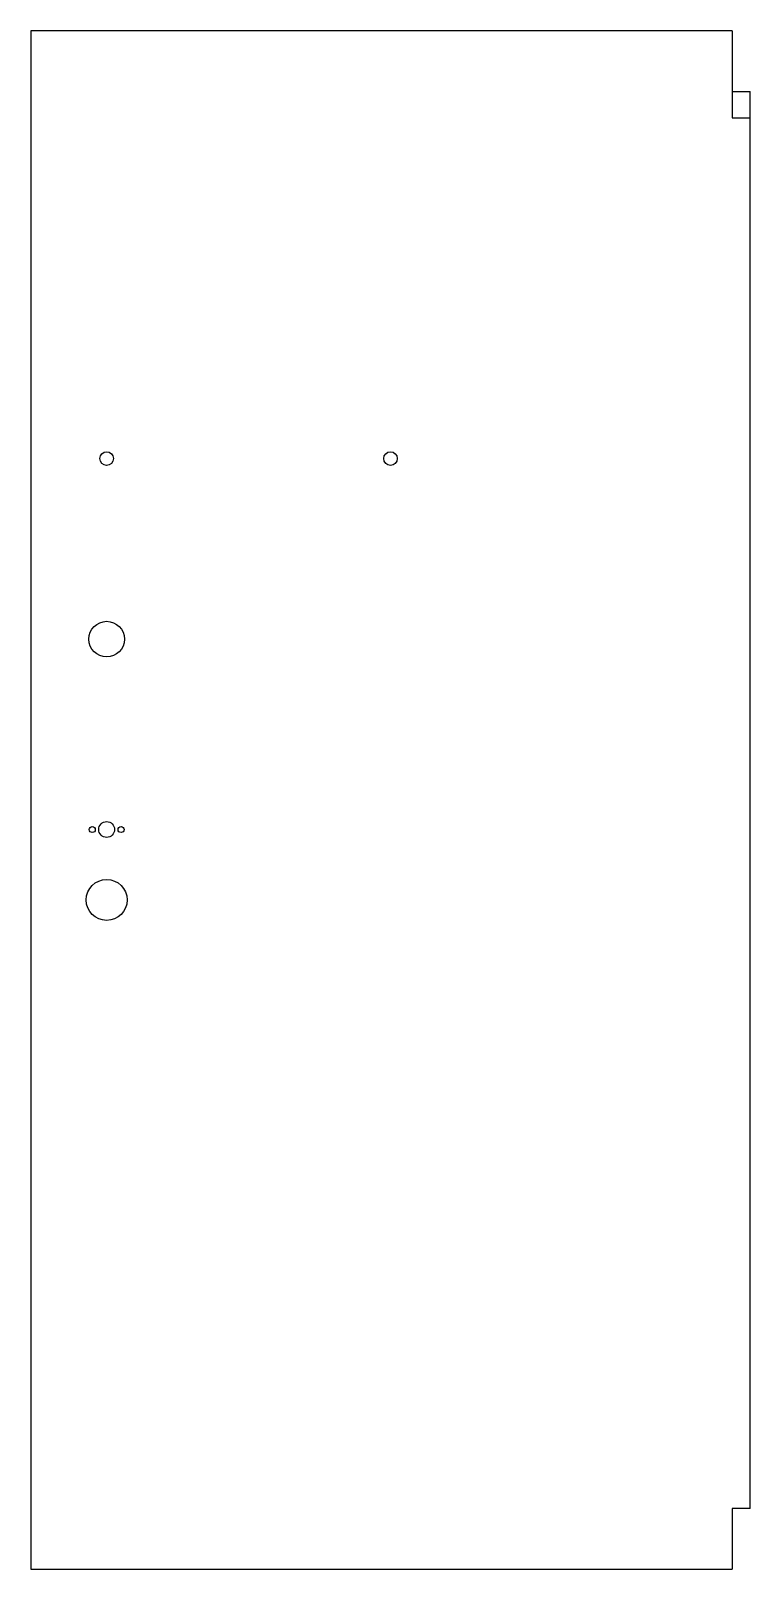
# Model space of a CAD drawing. Header units: millimetres. Extents: x -335 to 615, y -908 to 1124.
import ezdxf

# ---------------------------------------------------------------- set-up
doc = ezdxf.new("R2010")
doc.units = ezdxf.units.MM

msp = doc.modelspace()

# ---------------------------------------------------------------- linework, layer by layer
at = {"color": 7, "linetype": 'Continuous', "lineweight": 25}
for p, q in [((590.7, 1123.95), (-335.3, 1123.95)), ((-335.3, 1123.95), (-335.3, -908.05)), ((590.7, 1123.95), (590.7, 1008.95)), ((590.7, 1043.95), (614.7, 1043.95)), ((614.7, 1008.95), (614.7, 1043.95)), ((590.7, 1008.95), (614.7, 1008.95)), ((614.7, -828.05), (614.7, 1008.95)), ((614.7, -828.05), (590.7, -828.05)), ((590.7, -828.05), (590.7, -908.05)), ((-335.3, -908.05), (590.7, -908.05))]:
    msp.add_line(p, q, dxfattribs=at)
for centre, radius in [((-235.1, 558.95), 9), ((139.7, 558.95), 9), ((-235.1, 320.45), 23.5), ((-254.1, 68.95), 4), ((-235.1, 68.95), 10.5), ((-216.1, 68.95), 4), ((-235.1, -24.05), 27)]:
    msp.add_circle(centre, radius, dxfattribs=at)

doc.saveas('drawing.dxf')
